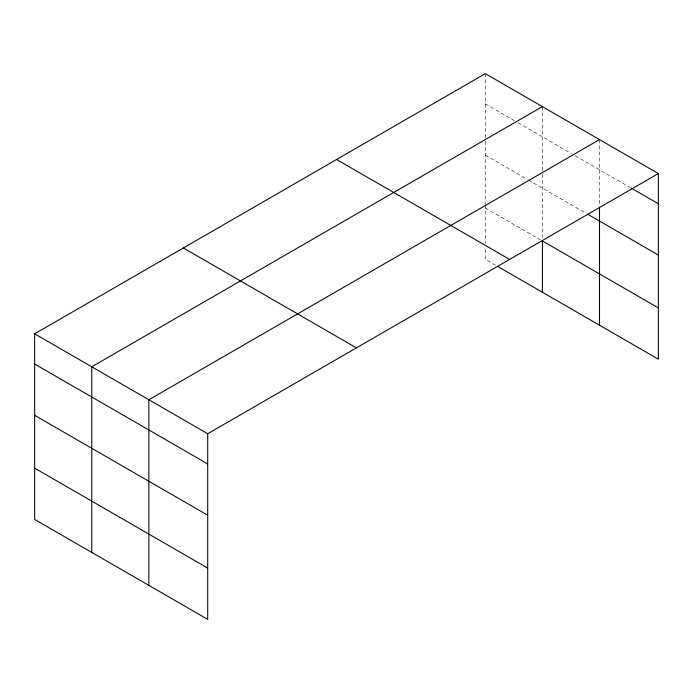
<?xml version="1.0" encoding="UTF-8"?>
<svg xmlns="http://www.w3.org/2000/svg" width="693" height="693" viewBox="0 0 693 693"><rect width="100%" height="100%" fill="white"/><g stroke="black" fill="none" stroke-linecap="round" stroke-linejoin="round"><path stroke-width="0.52" stroke-dasharray="3.46 2.6" d="M485.291 103.855L514.31 120.617M518.061 122.774L571.422 153.586M575.164 155.743L630.327 187.595M485.291 155.145L527.425 179.461M528.361 180.007L585.464 212.976M485.291 207.978L540.531 239.873M495.59 265.211L485.291 259.269L485.291 247.514M599.506 139.588L599.506 206.124M542.402 106.618L542.402 173.155M542.402 174.22L542.402 237.716M485.291 73.649L485.291 140.185M485.291 141.251L485.291 203.664M485.291 204.747L485.291 243.234"/><path stroke-width="1.04" d="M34.65 333.818L207.709 433.731L207.709 619.351L34.65 519.438L34.65 333.818L485.291 73.649L658.35 173.562L658.35 359.182L497.461 266.294M542.402 106.618L91.762 366.796L91.762 552.408M599.506 139.588L148.865 399.766L148.865 585.386M207.709 433.731L658.35 173.562M631.262 188.132L658.35 203.768M587.335 214.059L658.35 255.059M658.35 307.891L542.402 240.956L542.402 292.238M336.581 159.503L509.641 259.416M183.359 247.964L356.419 347.877M34.65 364.033L207.709 463.946M34.65 415.315L207.709 515.228M34.65 468.156L207.709 568.069M599.506 207.198L599.506 325.208"/></g></svg>
